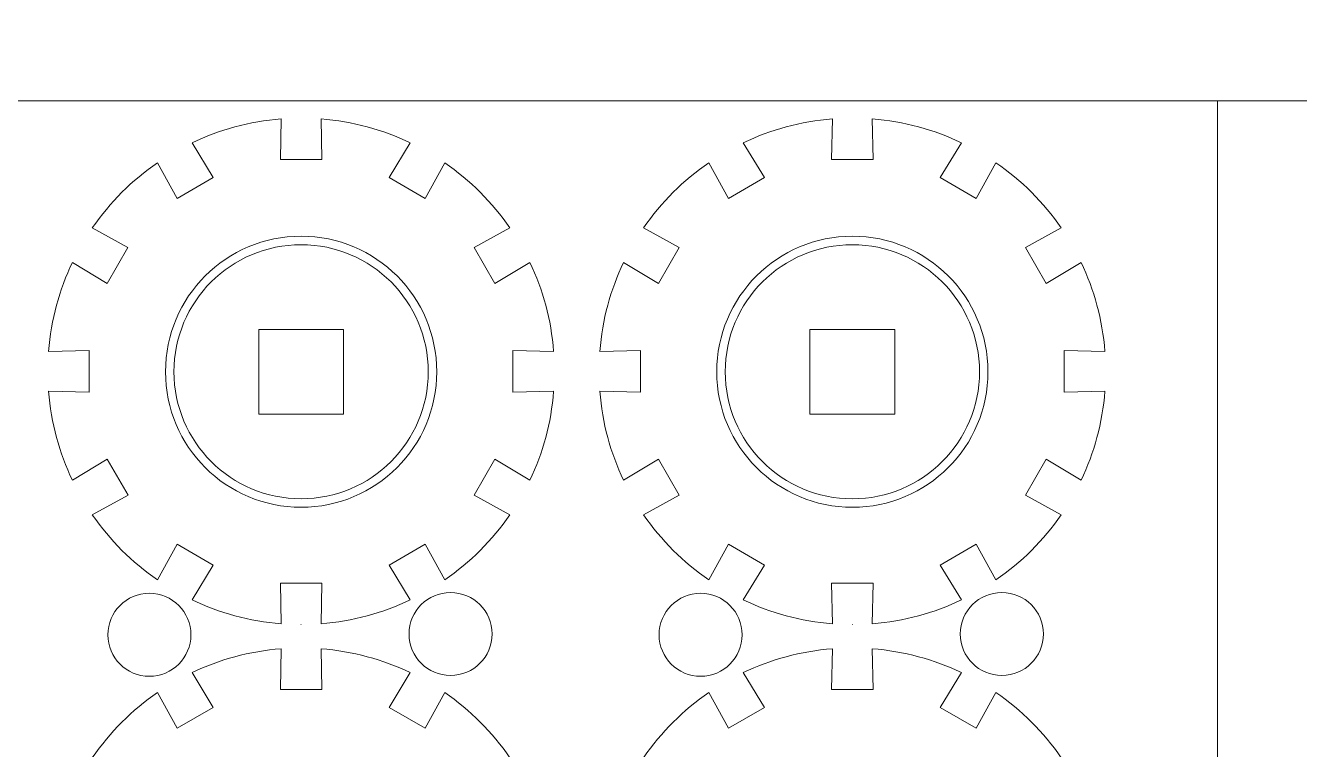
# Model space of a CAD drawing. Header units: centimetres. Extents: x -226 to -75, y 0 to 222.
# Drawn here: x -142.87 to -135.35, y 26.49 to 30.76 of the extents above; entities that cross this region are included whole.
import ezdxf

# ---------------------------------------------------------------- set-up
doc = ezdxf.new("R2010")
doc.units = ezdxf.units.CM
doc.header["$MEASUREMENT"] = 0
doc.layers.add('layer 1', color=7, linetype='Continuous')

msp = doc.modelspace()

# ---------------------------------------------------------------- linework, layer by layer
at = {"layer": 'layer 1', "color": 250, "lineweight": 20}
for points in [[(-175.83724, 30.31703), (-125.83724, 30.31703), (-125.83724, 60.31703), (-175.83724, 60.31703), (-175.83724, 30.31703)], [(-165.83724, 0.31703), (-135.83724, 0.31703), (-135.83724, 30.31703), (-165.83724, 30.31703), (-165.83724, 0.31703)], [(-135.83724, 0.31703), (-105.83724, 0.31703), (-105.83724, 30.31703), (-135.83724, 30.31703), (-135.83724, 0.31703)]]:
    msp.add_lwpolyline(points, close=True, dxfattribs=at)
at = {"layer": 'layer 1', "color": 1, "lineweight": 9}
for points, knots in [([(-141.97427, 27.69961), (-141.97427, 27.69961), (-141.76204, 27.57709), (-141.76204, 27.57709), (-141.76204, 27.57709), (-141.76204, 27.57709), (-141.88664, 27.37121), (-141.88664, 27.37121), (-141.88664, 27.37121), (-141.72525, 27.29417), (-141.5479, 27.24555), (-141.3609, 27.23098), (-141.3609, 27.23098), (-141.3609, 27.23098), (-141.36573, 27.47094), (-141.36573, 27.47094), (-141.36573, 27.47094), (-141.36573, 27.47094), (-141.12073, 27.47094), (-141.12073, 27.47094), (-141.12073, 27.47094), (-141.12073, 27.47094), (-141.12566, 27.23098), (-141.12566, 27.23098), (-141.12566, 27.23098), (-140.93869, 27.24555), (-140.76124, 27.29413), (-140.59988, 27.37118), (-140.59988, 27.37118), (-140.59988, 27.37118), (-140.72445, 27.57713), (-140.72445, 27.57713), (-140.72445, 27.57713), (-140.72445, 27.57713), (-140.51225, 27.69965), (-140.51225, 27.69965), (-140.51225, 27.69965), (-140.51225, 27.69965), (-140.3964, 27.48907), (-140.3964, 27.48907), (-140.3964, 27.48907), (-140.24587, 27.59279), (-140.11538, 27.72332), (-140.01166, 27.87381), (-140.01166, 27.87381), (-140.01166, 27.87381), (-140.22217, 27.98977), (-140.22217, 27.98977), (-140.22217, 27.98977), (-140.22217, 27.98977), (-140.09965, 28.20193), (-140.09965, 28.20193), (-140.09965, 28.20193), (-140.09965, 28.20193), (-139.89376, 28.0773), (-139.89376, 28.0773), (-139.89376, 28.0773), (-139.81668, 28.23866), (-139.76803, 28.4161), (-139.7535, 28.60308), (-139.7535, 28.60308), (-139.7535, 28.60308), (-139.99342, 28.59824), (-139.99342, 28.59824), (-139.99342, 28.59824), (-139.99342, 28.59824), (-139.99342, 28.84321), (-139.99342, 28.84321), (-139.99342, 28.84321), (-139.99342, 28.84321), (-139.7535, 28.83831), (-139.7535, 28.83831), (-139.7535, 28.83831), (-139.76803, 29.02532), (-139.81668, 29.20269), (-139.89369, 29.36409), (-139.89369, 29.36409), (-139.89369, 29.36409), (-140.09957, 29.23952), (-140.09957, 29.23952), (-140.09957, 29.23952), (-140.09957, 29.23952), (-140.22209, 29.45172), (-140.22209, 29.45172), (-140.22209, 29.45172), (-140.22209, 29.45172), (-140.01159, 29.56757), (-140.01159, 29.56757), (-140.01159, 29.56757), (-140.11531, 29.7181), (-140.24587, 29.84863), (-140.39633, 29.95231), (-140.39633, 29.95231), (-140.39633, 29.95231), (-140.51225, 29.74188), (-140.51225, 29.74188), (-140.51225, 29.74188), (-140.51225, 29.74188), (-140.72438, 29.86433), (-140.72438, 29.86433), (-140.72438, 29.86433), (-140.72438, 29.86433), (-140.59981, 30.07024), (-140.59981, 30.07024), (-140.59981, 30.07024), (-140.76117, 30.14733), (-140.93862, 30.19594), (-141.12559, 30.21051), (-141.12559, 30.21051), (-141.12559, 30.21051), (-141.1208, 29.97058), (-141.1208, 29.97058), (-141.1208, 29.97058), (-141.1208, 29.97058), (-141.36573, 29.97055), (-141.36573, 29.97055), (-141.36573, 29.97055), (-141.36573, 29.97055), (-141.36083, 30.21051), (-141.36083, 30.21051), (-141.36083, 30.21051), (-141.54783, 30.19594), (-141.72525, 30.14733), (-141.88664, 30.07024), (-141.88664, 30.07024), (-141.88664, 30.07024), (-141.76211, 29.8644), (-141.76211, 29.8644), (-141.76211, 29.8644), (-141.76211, 29.8644), (-141.97427, 29.74188), (-141.97427, 29.74188), (-141.97427, 29.74188), (-141.97427, 29.74188), (-142.09009, 29.95235), (-142.09009, 29.95235), (-142.09009, 29.95235), (-142.24065, 29.84866), (-142.37115, 29.71814), (-142.47483, 29.56757), (-142.47483, 29.56757), (-142.47483, 29.56757), (-142.26443, 29.45175), (-142.26443, 29.45175), (-142.26443, 29.45175), (-142.26443, 29.45175), (-142.38684, 29.23956), (-142.38684, 29.23956), (-142.38684, 29.23956), (-142.38684, 29.23956), (-142.59273, 29.36412), (-142.59273, 29.36412), (-142.59273, 29.36412), (-142.66984, 29.20273), (-142.71842, 29.02535), (-142.73303, 28.83834), (-142.73303, 28.83834), (-142.73303, 28.83834), (-142.49303, 28.84321), (-142.49303, 28.84321), (-142.49303, 28.84321), (-142.49303, 28.84321), (-142.49303, 28.59824), (-142.49303, 28.59824), (-142.49303, 28.59824), (-142.49303, 28.59824), (-142.73303, 28.60311), (-142.73303, 28.60311), (-142.73303, 28.60311), (-142.71842, 28.41617), (-142.66984, 28.23873), (-142.59273, 28.0774), (-142.59273, 28.0774), (-142.59273, 28.0774), (-142.38684, 28.2019), (-142.38684, 28.2019), (-142.38684, 28.2019), (-142.38684, 28.2019), (-142.26436, 27.98974), (-142.26436, 27.98974), (-142.26436, 27.98974), (-142.26436, 27.98974), (-142.47483, 27.87388), (-142.47483, 27.87388), (-142.47483, 27.87388), (-142.37115, 27.72339), (-142.24065, 27.59286), (-142.09009, 27.48915), (-142.09009, 27.48915), (-142.09009, 27.48915), (-141.97427, 27.69961), (-141.97427, 27.69961)], [0, 0, 0, 0, 0.0204082, 0.0204082, 0.0204082, 0.0204082, 0.0408163, 0.0408163, 0.0408163, 0.0408163, 0.0612245, 0.0612245, 0.0612245, 0.0612245, 0.0816327, 0.0816327, 0.0816327, 0.0816327, 0.1020408, 0.1020408, 0.1020408, 0.1020408, 0.122449, 0.122449, 0.122449, 0.122449, 0.1428571, 0.1428571, 0.1428571, 0.1428571, 0.1632653, 0.1632653, 0.1632653, 0.1632653, 0.1836735, 0.1836735, 0.1836735, 0.1836735, 0.2040816, 0.2040816, 0.2040816, 0.2040816, 0.2244898, 0.2244898, 0.2244898, 0.2244898, 0.244898, 0.244898, 0.244898, 0.244898, 0.2653061, 0.2653061, 0.2653061, 0.2653061, 0.2857143, 0.2857143, 0.2857143, 0.2857143, 0.3061224, 0.3061224, 0.3061224, 0.3061224, 0.3265306, 0.3265306, 0.3265306, 0.3265306, 0.3469388, 0.3469388, 0.3469388, 0.3469388, 0.3673469, 0.3673469, 0.3673469, 0.3673469, 0.3877551, 0.3877551, 0.3877551, 0.3877551, 0.4081633, 0.4081633, 0.4081633, 0.4081633, 0.4285714, 0.4285714, 0.4285714, 0.4285714, 0.4489796, 0.4489796, 0.4489796, 0.4489796, 0.4693878, 0.4693878, 0.4693878, 0.4693878, 0.4897959, 0.4897959, 0.4897959, 0.4897959, 0.5102041, 0.5102041, 0.5102041, 0.5102041, 0.5306122, 0.5306122, 0.5306122, 0.5306122, 0.5510204, 0.5510204, 0.5510204, 0.5510204, 0.5714286, 0.5714286, 0.5714286, 0.5714286, 0.5918367, 0.5918367, 0.5918367, 0.5918367, 0.6122449, 0.6122449, 0.6122449, 0.6122449, 0.6326531, 0.6326531, 0.6326531, 0.6326531, 0.6530612, 0.6530612, 0.6530612, 0.6530612, 0.6734694, 0.6734694, 0.6734694, 0.6734694, 0.6938776, 0.6938776, 0.6938776, 0.6938776, 0.7142857, 0.7142857, 0.7142857, 0.7142857, 0.7346939, 0.7346939, 0.7346939, 0.7346939, 0.755102, 0.755102, 0.755102, 0.755102, 0.7755102, 0.7755102, 0.7755102, 0.7755102, 0.7959184, 0.7959184, 0.7959184, 0.7959184, 0.8163265, 0.8163265, 0.8163265, 0.8163265, 0.8367347, 0.8367347, 0.8367347, 0.8367347, 0.8571429, 0.8571429, 0.8571429, 0.8571429, 0.877551, 0.877551, 0.877551, 0.877551, 0.8979592, 0.8979592, 0.8979592, 0.8979592, 0.9183673, 0.9183673, 0.9183673, 0.9183673, 0.9387755, 0.9387755, 0.9387755, 0.9387755, 0.9591837, 0.9591837, 0.9591837, 0.9591837, 1, 1, 1, 1]), ([(-138.72245, 27.69961), (-138.72245, 27.69961), (-138.51029, 27.57709), (-138.51029, 27.57709), (-138.51029, 27.57709), (-138.51029, 27.57709), (-138.63489, 27.37121), (-138.63489, 27.37121), (-138.63489, 27.37121), (-138.47349, 27.29417), (-138.29608, 27.24555), (-138.10907, 27.23098), (-138.10907, 27.23098), (-138.10907, 27.23098), (-138.11398, 27.47094), (-138.11398, 27.47094), (-138.11398, 27.47094), (-138.11398, 27.47094), (-137.86897, 27.47094), (-137.86897, 27.47094), (-137.86897, 27.47094), (-137.86897, 27.47094), (-137.87391, 27.23098), (-137.87391, 27.23098), (-137.87391, 27.23098), (-137.6869, 27.24552), (-137.50949, 27.29413), (-137.34813, 27.37118), (-137.34813, 27.37118), (-137.34813, 27.37118), (-137.47263, 27.57713), (-137.47263, 27.57713), (-137.47263, 27.57713), (-137.47263, 27.57713), (-137.2605, 27.69965), (-137.2605, 27.69965), (-137.2605, 27.69965), (-137.2605, 27.69965), (-137.14465, 27.48907), (-137.14465, 27.48907), (-137.14465, 27.48907), (-136.99412, 27.59279), (-136.86363, 27.72328), (-136.75984, 27.87381), (-136.75984, 27.87381), (-136.75984, 27.87381), (-136.97041, 27.98977), (-136.97041, 27.98977), (-136.97041, 27.98977), (-136.97041, 27.98977), (-136.84789, 28.20193), (-136.84789, 28.20193), (-136.84789, 28.20193), (-136.84789, 28.20193), (-136.64194, 28.0773), (-136.64194, 28.0773), (-136.64194, 28.0773), (-136.56493, 28.23866), (-136.51628, 28.4161), (-136.50168, 28.60308), (-136.50168, 28.60308), (-136.50168, 28.60308), (-136.74167, 28.59821), (-136.74167, 28.59821), (-136.74167, 28.59821), (-136.74167, 28.59821), (-136.74167, 28.84321), (-136.74167, 28.84321), (-136.74167, 28.84321), (-136.74167, 28.84321), (-136.50168, 28.83831), (-136.50168, 28.83831), (-136.50168, 28.83831), (-136.51628, 29.02532), (-136.56486, 29.20269), (-136.64194, 29.36405), (-136.64194, 29.36405), (-136.64194, 29.36405), (-136.84782, 29.23952), (-136.84782, 29.23952), (-136.84782, 29.23952), (-136.84782, 29.23952), (-136.97034, 29.45172), (-136.97034, 29.45172), (-136.97034, 29.45172), (-136.97034, 29.45172), (-136.75984, 29.56757), (-136.75984, 29.56757), (-136.75984, 29.56757), (-136.86355, 29.7181), (-136.99405, 29.84863), (-137.14458, 29.95231), (-137.14458, 29.95231), (-137.14458, 29.95231), (-137.2605, 29.74188), (-137.2605, 29.74188), (-137.2605, 29.74188), (-137.2605, 29.74188), (-137.47263, 29.86433), (-137.47263, 29.86433), (-137.47263, 29.86433), (-137.47263, 29.86433), (-137.34806, 30.07021), (-137.34806, 30.07021), (-137.34806, 30.07021), (-137.50942, 30.14733), (-137.68687, 30.19594), (-137.87384, 30.21051), (-137.87384, 30.21051), (-137.87384, 30.21051), (-137.86897, 29.97058), (-137.86897, 29.97058), (-137.86897, 29.97058), (-137.86897, 29.97058), (-138.11398, 29.97055), (-138.11398, 29.97055), (-138.11398, 29.97055), (-138.11398, 29.97055), (-138.109, 30.21051), (-138.109, 30.21051), (-138.109, 30.21051), (-138.29601, 30.19594), (-138.47342, 30.14733), (-138.63482, 30.07024), (-138.63482, 30.07024), (-138.63482, 30.07024), (-138.51029, 29.8644), (-138.51029, 29.8644), (-138.51029, 29.8644), (-138.51029, 29.8644), (-138.72245, 29.74188), (-138.72245, 29.74188), (-138.72245, 29.74188), (-138.72245, 29.74188), (-138.83826, 29.95235), (-138.83826, 29.95235), (-138.83826, 29.95235), (-138.98883, 29.84863), (-139.11939, 29.71814), (-139.22307, 29.56757), (-139.22307, 29.56757), (-139.22307, 29.56757), (-139.01268, 29.45175), (-139.01268, 29.45175), (-139.01268, 29.45175), (-139.01268, 29.45175), (-139.13509, 29.23956), (-139.13509, 29.23956), (-139.13509, 29.23956), (-139.13509, 29.23956), (-139.34097, 29.36412), (-139.34097, 29.36412), (-139.34097, 29.36412), (-139.41802, 29.20273), (-139.46667, 29.02532), (-139.4812, 28.83831), (-139.4812, 28.83831), (-139.4812, 28.83831), (-139.24128, 28.84321), (-139.24128, 28.84321), (-139.24128, 28.84321), (-139.24128, 28.84321), (-139.24128, 28.59821), (-139.24128, 28.59821), (-139.24128, 28.59821), (-139.24128, 28.59821), (-139.4812, 28.60311), (-139.4812, 28.60311), (-139.4812, 28.60311), (-139.46667, 28.41617), (-139.41802, 28.23873), (-139.34097, 28.07737), (-139.34097, 28.07737), (-139.34097, 28.07737), (-139.13509, 28.2019), (-139.13509, 28.2019), (-139.13509, 28.2019), (-139.13509, 28.2019), (-139.01261, 27.98974), (-139.01261, 27.98974), (-139.01261, 27.98974), (-139.01261, 27.98974), (-139.22307, 27.87388), (-139.22307, 27.87388), (-139.22307, 27.87388), (-139.11939, 27.72335), (-138.98883, 27.59286), (-138.83833, 27.48915), (-138.83833, 27.48915), (-138.83833, 27.48915), (-138.72245, 27.69961), (-138.72245, 27.69961)], [0, 0, 0, 0, 0.0204082, 0.0204082, 0.0204082, 0.0204082, 0.0408163, 0.0408163, 0.0408163, 0.0408163, 0.0612245, 0.0612245, 0.0612245, 0.0612245, 0.0816327, 0.0816327, 0.0816327, 0.0816327, 0.1020408, 0.1020408, 0.1020408, 0.1020408, 0.122449, 0.122449, 0.122449, 0.122449, 0.1428571, 0.1428571, 0.1428571, 0.1428571, 0.1632653, 0.1632653, 0.1632653, 0.1632653, 0.1836735, 0.1836735, 0.1836735, 0.1836735, 0.2040816, 0.2040816, 0.2040816, 0.2040816, 0.2244898, 0.2244898, 0.2244898, 0.2244898, 0.244898, 0.244898, 0.244898, 0.244898, 0.2653061, 0.2653061, 0.2653061, 0.2653061, 0.2857143, 0.2857143, 0.2857143, 0.2857143, 0.3061224, 0.3061224, 0.3061224, 0.3061224, 0.3265306, 0.3265306, 0.3265306, 0.3265306, 0.3469388, 0.3469388, 0.3469388, 0.3469388, 0.3673469, 0.3673469, 0.3673469, 0.3673469, 0.3877551, 0.3877551, 0.3877551, 0.3877551, 0.4081633, 0.4081633, 0.4081633, 0.4081633, 0.4285714, 0.4285714, 0.4285714, 0.4285714, 0.4489796, 0.4489796, 0.4489796, 0.4489796, 0.4693878, 0.4693878, 0.4693878, 0.4693878, 0.4897959, 0.4897959, 0.4897959, 0.4897959, 0.5102041, 0.5102041, 0.5102041, 0.5102041, 0.5306122, 0.5306122, 0.5306122, 0.5306122, 0.5510204, 0.5510204, 0.5510204, 0.5510204, 0.5714286, 0.5714286, 0.5714286, 0.5714286, 0.5918367, 0.5918367, 0.5918367, 0.5918367, 0.6122449, 0.6122449, 0.6122449, 0.6122449, 0.6326531, 0.6326531, 0.6326531, 0.6326531, 0.6530612, 0.6530612, 0.6530612, 0.6530612, 0.6734694, 0.6734694, 0.6734694, 0.6734694, 0.6938776, 0.6938776, 0.6938776, 0.6938776, 0.7142857, 0.7142857, 0.7142857, 0.7142857, 0.7346939, 0.7346939, 0.7346939, 0.7346939, 0.755102, 0.755102, 0.755102, 0.755102, 0.7755102, 0.7755102, 0.7755102, 0.7755102, 0.7959184, 0.7959184, 0.7959184, 0.7959184, 0.8163265, 0.8163265, 0.8163265, 0.8163265, 0.8367347, 0.8367347, 0.8367347, 0.8367347, 0.8571429, 0.8571429, 0.8571429, 0.8571429, 0.877551, 0.877551, 0.877551, 0.877551, 0.8979592, 0.8979592, 0.8979592, 0.8979592, 0.9183673, 0.9183673, 0.9183673, 0.9183673, 0.9387755, 0.9387755, 0.9387755, 0.9387755, 0.9591837, 0.9591837, 0.9591837, 0.9591837, 1, 1, 1, 1]), ([(-140.4432, 28.71823), (-140.4432, 28.27641), (-140.80141, 27.91823), (-141.24323, 27.91823), (-141.24323, 27.91823), (-141.68509, 27.91823), (-142.04323, 28.27641), (-142.04323, 28.71823), (-142.04323, 28.71823), (-142.04323, 29.16005), (-141.68509, 29.51826), (-141.24323, 29.51826), (-141.24323, 29.51826), (-140.80141, 29.51826), (-140.4432, 29.16005), (-140.4432, 28.71823)], [0, 0, 0, 0, 0.2, 0.2, 0.2, 0.2, 0.4, 0.4, 0.4, 0.4, 0.6, 0.6, 0.6, 0.6, 1, 1, 1, 1]), ([(-140.49323, 28.71823), (-140.49323, 29.13242), (-140.829, 29.46823), (-141.24323, 29.46823), (-141.24323, 29.46823), (-141.65746, 29.46823), (-141.99324, 29.13242), (-141.99324, 28.71823), (-141.99324, 28.71823), (-141.99324, 28.30403), (-141.65746, 27.96822), (-141.24323, 27.96822), (-141.24323, 27.96822), (-140.829, 27.96822), (-140.49323, 28.30403), (-140.49323, 28.71823)], [0, 0, 0, 0, 0.2, 0.2, 0.2, 0.2, 0.4, 0.4, 0.4, 0.4, 0.6, 0.6, 0.6, 0.6, 1, 1, 1, 1]), ([(-137.19144, 28.71823), (-137.19144, 28.27641), (-137.54958, 27.9182), (-137.9914, 27.9182), (-137.9914, 27.9182), (-138.43326, 27.9182), (-138.79143, 28.27641), (-138.79143, 28.71823), (-138.79143, 28.71823), (-138.79143, 29.16005), (-138.43326, 29.51826), (-137.9914, 29.51826), (-137.9914, 29.51826), (-137.54958, 29.51826), (-137.19144, 29.16005), (-137.19144, 28.71823)], [0, 0, 0, 0, 0.2, 0.2, 0.2, 0.2, 0.4, 0.4, 0.4, 0.4, 0.6, 0.6, 0.6, 0.6, 1, 1, 1, 1]), ([(-137.24147, 28.71823), (-137.24147, 29.13242), (-137.57724, 29.46823), (-137.9914, 29.46823), (-137.9914, 29.46823), (-138.40563, 29.46823), (-138.74141, 29.13242), (-138.74141, 28.71823), (-138.74141, 28.71823), (-138.74141, 28.30399), (-138.40563, 27.96822), (-137.9914, 27.96822), (-137.9914, 27.96822), (-137.57724, 27.96822), (-137.24147, 28.30399), (-137.24147, 28.71823)], [0, 0, 0, 0, 0.2, 0.2, 0.2, 0.2, 0.4, 0.4, 0.4, 0.4, 0.6, 0.6, 0.6, 0.6, 1, 1, 1, 1]), ([(-142.38341, 27.16538), (-142.38341, 27.30046), (-142.27352, 27.41039), (-142.1384, 27.41039), (-142.1384, 27.41039), (-142.00329, 27.41039), (-141.89337, 27.30046), (-141.89337, 27.16538), (-141.89337, 27.16538), (-141.89337, 27.0303), (-142.00329, 26.92038), (-142.1384, 26.92038), (-142.1384, 26.92038), (-142.27352, 26.92038), (-142.38341, 27.0303), (-142.38341, 27.16538)], [0, 0, 0, 0, 0.2, 0.2, 0.2, 0.2, 0.4, 0.4, 0.4, 0.4, 0.6, 0.6, 0.6, 0.6, 1, 1, 1, 1]), ([(-140.60657, 27.1701), (-140.60657, 27.30518), (-140.49668, 27.41511), (-140.36157, 27.41511), (-140.36157, 27.41511), (-140.22652, 27.41511), (-140.11653, 27.30518), (-140.11653, 27.1701), (-140.11653, 27.1701), (-140.11653, 27.03503), (-140.22652, 26.9251), (-140.36157, 26.9251), (-140.36157, 26.9251), (-140.49668, 26.9251), (-140.60657, 27.03503), (-140.60657, 27.1701)], [0, 0, 0, 0, 0.2, 0.2, 0.2, 0.2, 0.4, 0.4, 0.4, 0.4, 0.6, 0.6, 0.6, 0.6, 1, 1, 1, 1]), ([(-139.13165, 27.16538), (-139.13165, 27.30046), (-139.02169, 27.41039), (-138.88658, 27.41039), (-138.88658, 27.41039), (-138.75154, 27.41039), (-138.64161, 27.30046), (-138.64161, 27.16538), (-138.64161, 27.16538), (-138.64161, 27.03027), (-138.75154, 26.92038), (-138.88658, 26.92038), (-138.88658, 26.92038), (-139.02169, 26.92038), (-139.13165, 27.03027), (-139.13165, 27.16538)], [0, 0, 0, 0, 0.2, 0.2, 0.2, 0.2, 0.4, 0.4, 0.4, 0.4, 0.6, 0.6, 0.6, 0.6, 1, 1, 1, 1]), ([(-137.35481, 27.17007), (-137.35481, 27.30518), (-137.24485, 27.41507), (-137.10981, 27.41507), (-137.10981, 27.41507), (-136.97469, 27.41507), (-136.86477, 27.30518), (-136.86477, 27.17007), (-136.86477, 27.17007), (-136.86477, 27.03503), (-136.97469, 26.9251), (-137.10981, 26.9251), (-137.10981, 26.9251), (-137.24485, 26.9251), (-137.35481, 27.03503), (-137.35481, 27.17007)], [0, 0, 0, 0, 0.2, 0.2, 0.2, 0.2, 0.4, 0.4, 0.4, 0.4, 0.6, 0.6, 0.6, 0.6, 1, 1, 1, 1]), ([(-141.24391, 27.22595), (-141.24391, 27.22595), (-141.24321, 27.22595), (-141.24321, 27.22595), (-141.24321, 27.22595), (-141.24321, 27.22595), (-141.24254, 27.22595), (-141.24254, 27.22595), (-141.24254, 27.22595), (-141.24254, 27.22595), (-141.24391, 27.22595), (-141.24391, 27.22595)], [0, 0, 0, 0, 0.25, 0.25, 0.25, 0.25, 0.5, 0.5, 0.5, 0.5, 1, 1, 1, 1]), ([(-137.99215, 27.22595), (-137.99215, 27.22595), (-137.99145, 27.22595), (-137.99145, 27.22595), (-137.99145, 27.22595), (-137.99145, 27.22595), (-137.99078, 27.22595), (-137.99078, 27.22595), (-137.99078, 27.22595), (-137.99078, 27.22595), (-137.99215, 27.22595), (-137.99215, 27.22595)], [0, 0, 0, 0, 0.25, 0.25, 0.25, 0.25, 0.5, 0.5, 0.5, 0.5, 1, 1, 1, 1]), ([(-141.97427, 24.57186), (-141.97427, 24.57186), (-141.76204, 24.44934), (-141.76204, 24.44934), (-141.76204, 24.44934), (-141.76204, 24.44934), (-141.88664, 24.24346), (-141.88664, 24.24346), (-141.88664, 24.24346), (-141.72525, 24.16642), (-141.5479, 24.1178), (-141.3609, 24.10323), (-141.3609, 24.10323), (-141.3609, 24.10323), (-141.36573, 24.34319), (-141.36573, 24.34319), (-141.36573, 24.34319), (-141.36573, 24.34319), (-141.12073, 24.34319), (-141.12073, 24.34319), (-141.12073, 24.34319), (-141.12073, 24.34319), (-141.12566, 24.10323), (-141.12566, 24.10323), (-141.12566, 24.10323), (-140.93869, 24.1178), (-140.76124, 24.16638), (-140.59988, 24.24343), (-140.59988, 24.24343), (-140.59988, 24.24343), (-140.72445, 24.44938), (-140.72445, 24.44938), (-140.72445, 24.44938), (-140.72445, 24.44938), (-140.51225, 24.5719), (-140.51225, 24.5719), (-140.51225, 24.5719), (-140.51225, 24.5719), (-140.3964, 24.36132), (-140.3964, 24.36132), (-140.3964, 24.36132), (-140.24587, 24.46504), (-140.11538, 24.59557), (-140.01166, 24.74606), (-140.01166, 24.74606), (-140.01166, 24.74606), (-140.22217, 24.86202), (-140.22217, 24.86202), (-140.22217, 24.86202), (-140.22217, 24.86202), (-140.09965, 25.07418), (-140.09965, 25.07418), (-140.09965, 25.07418), (-140.09965, 25.07418), (-139.89376, 24.94955), (-139.89376, 24.94955), (-139.89376, 24.94955), (-139.81668, 25.11091), (-139.76803, 25.28835), (-139.7535, 25.47533), (-139.7535, 25.47533), (-139.7535, 25.47533), (-139.99342, 25.47049), (-139.99342, 25.47049), (-139.99342, 25.47049), (-139.99342, 25.47049), (-139.99342, 25.71546), (-139.99342, 25.71546), (-139.99342, 25.71546), (-139.99342, 25.71546), (-139.7535, 25.71056), (-139.7535, 25.71056), (-139.7535, 25.71056), (-139.76803, 25.89757), (-139.81668, 26.07494), (-139.89369, 26.23634), (-139.89369, 26.23634), (-139.89369, 26.23634), (-140.09957, 26.11177), (-140.09957, 26.11177), (-140.09957, 26.11177), (-140.09957, 26.11177), (-140.22209, 26.32397), (-140.22209, 26.32397), (-140.22209, 26.32397), (-140.22209, 26.32397), (-140.01159, 26.43982), (-140.01159, 26.43982), (-140.01159, 26.43982), (-140.11531, 26.59035), (-140.24587, 26.72088), (-140.39633, 26.82456), (-140.39633, 26.82456), (-140.39633, 26.82456), (-140.51225, 26.61413), (-140.51225, 26.61413), (-140.51225, 26.61413), (-140.51225, 26.61413), (-140.72438, 26.73658), (-140.72438, 26.73658), (-140.72438, 26.73658), (-140.72438, 26.73658), (-140.59981, 26.94249), (-140.59981, 26.94249), (-140.59981, 26.94249), (-140.76117, 27.01958), (-140.93862, 27.06819), (-141.12559, 27.08276), (-141.12559, 27.08276), (-141.12559, 27.08276), (-141.1208, 26.84283), (-141.1208, 26.84283), (-141.1208, 26.84283), (-141.1208, 26.84283), (-141.36573, 26.8428), (-141.36573, 26.8428), (-141.36573, 26.8428), (-141.36573, 26.8428), (-141.36083, 27.08276), (-141.36083, 27.08276), (-141.36083, 27.08276), (-141.54783, 27.06819), (-141.72525, 27.01958), (-141.88664, 26.94249), (-141.88664, 26.94249), (-141.88664, 26.94249), (-141.76211, 26.73665), (-141.76211, 26.73665), (-141.76211, 26.73665), (-141.76211, 26.73665), (-141.97427, 26.61413), (-141.97427, 26.61413), (-141.97427, 26.61413), (-141.97427, 26.61413), (-142.09009, 26.8246), (-142.09009, 26.8246), (-142.09009, 26.8246), (-142.24065, 26.72091), (-142.37115, 26.59039), (-142.47483, 26.43982), (-142.47483, 26.43982), (-142.47483, 26.43982), (-142.26443, 26.324), (-142.26443, 26.324), (-142.26443, 26.324), (-142.26443, 26.324), (-142.38684, 26.11181), (-142.38684, 26.11181), (-142.38684, 26.11181), (-142.38684, 26.11181), (-142.59273, 26.23637), (-142.59273, 26.23637), (-142.59273, 26.23637), (-142.66984, 26.07498), (-142.71842, 25.8976), (-142.73303, 25.71059), (-142.73303, 25.71059), (-142.73303, 25.71059), (-142.49303, 25.71546), (-142.49303, 25.71546), (-142.49303, 25.71546), (-142.49303, 25.71546), (-142.49303, 25.47049), (-142.49303, 25.47049), (-142.49303, 25.47049), (-142.49303, 25.47049), (-142.73303, 25.47536), (-142.73303, 25.47536), (-142.73303, 25.47536), (-142.71842, 25.28842), (-142.66984, 25.11098), (-142.59273, 24.94965), (-142.59273, 24.94965), (-142.59273, 24.94965), (-142.38684, 25.07415), (-142.38684, 25.07415), (-142.38684, 25.07415), (-142.38684, 25.07415), (-142.26436, 24.86199), (-142.26436, 24.86199), (-142.26436, 24.86199), (-142.26436, 24.86199), (-142.47483, 24.74613), (-142.47483, 24.74613), (-142.47483, 24.74613), (-142.37115, 24.59564), (-142.24065, 24.46511), (-142.09009, 24.3614), (-142.09009, 24.3614), (-142.09009, 24.3614), (-141.97427, 24.57186), (-141.97427, 24.57186)], [0, 0, 0, 0, 0.0204082, 0.0204082, 0.0204082, 0.0204082, 0.0408163, 0.0408163, 0.0408163, 0.0408163, 0.0612245, 0.0612245, 0.0612245, 0.0612245, 0.0816327, 0.0816327, 0.0816327, 0.0816327, 0.1020408, 0.1020408, 0.1020408, 0.1020408, 0.122449, 0.122449, 0.122449, 0.122449, 0.1428571, 0.1428571, 0.1428571, 0.1428571, 0.1632653, 0.1632653, 0.1632653, 0.1632653, 0.1836735, 0.1836735, 0.1836735, 0.1836735, 0.2040816, 0.2040816, 0.2040816, 0.2040816, 0.2244898, 0.2244898, 0.2244898, 0.2244898, 0.244898, 0.244898, 0.244898, 0.244898, 0.2653061, 0.2653061, 0.2653061, 0.2653061, 0.2857143, 0.2857143, 0.2857143, 0.2857143, 0.3061224, 0.3061224, 0.3061224, 0.3061224, 0.3265306, 0.3265306, 0.3265306, 0.3265306, 0.3469388, 0.3469388, 0.3469388, 0.3469388, 0.3673469, 0.3673469, 0.3673469, 0.3673469, 0.3877551, 0.3877551, 0.3877551, 0.3877551, 0.4081633, 0.4081633, 0.4081633, 0.4081633, 0.4285714, 0.4285714, 0.4285714, 0.4285714, 0.4489796, 0.4489796, 0.4489796, 0.4489796, 0.4693878, 0.4693878, 0.4693878, 0.4693878, 0.4897959, 0.4897959, 0.4897959, 0.4897959, 0.5102041, 0.5102041, 0.5102041, 0.5102041, 0.5306122, 0.5306122, 0.5306122, 0.5306122, 0.5510204, 0.5510204, 0.5510204, 0.5510204, 0.5714286, 0.5714286, 0.5714286, 0.5714286, 0.5918367, 0.5918367, 0.5918367, 0.5918367, 0.6122449, 0.6122449, 0.6122449, 0.6122449, 0.6326531, 0.6326531, 0.6326531, 0.6326531, 0.6530612, 0.6530612, 0.6530612, 0.6530612, 0.6734694, 0.6734694, 0.6734694, 0.6734694, 0.6938776, 0.6938776, 0.6938776, 0.6938776, 0.7142857, 0.7142857, 0.7142857, 0.7142857, 0.7346939, 0.7346939, 0.7346939, 0.7346939, 0.755102, 0.755102, 0.755102, 0.755102, 0.7755102, 0.7755102, 0.7755102, 0.7755102, 0.7959184, 0.7959184, 0.7959184, 0.7959184, 0.8163265, 0.8163265, 0.8163265, 0.8163265, 0.8367347, 0.8367347, 0.8367347, 0.8367347, 0.8571429, 0.8571429, 0.8571429, 0.8571429, 0.877551, 0.877551, 0.877551, 0.877551, 0.8979592, 0.8979592, 0.8979592, 0.8979592, 0.9183673, 0.9183673, 0.9183673, 0.9183673, 0.9387755, 0.9387755, 0.9387755, 0.9387755, 0.9591837, 0.9591837, 0.9591837, 0.9591837, 1, 1, 1, 1]), ([(-138.72245, 24.57186), (-138.72245, 24.57186), (-138.51029, 24.44934), (-138.51029, 24.44934), (-138.51029, 24.44934), (-138.51029, 24.44934), (-138.63489, 24.24346), (-138.63489, 24.24346), (-138.63489, 24.24346), (-138.47349, 24.16642), (-138.29608, 24.1178), (-138.10907, 24.10323), (-138.10907, 24.10323), (-138.10907, 24.10323), (-138.11398, 24.34319), (-138.11398, 24.34319), (-138.11398, 24.34319), (-138.11398, 24.34319), (-137.86897, 24.34319), (-137.86897, 24.34319), (-137.86897, 24.34319), (-137.86897, 24.34319), (-137.87391, 24.10323), (-137.87391, 24.10323), (-137.87391, 24.10323), (-137.6869, 24.11777), (-137.50949, 24.16638), (-137.34813, 24.24343), (-137.34813, 24.24343), (-137.34813, 24.24343), (-137.47263, 24.44938), (-137.47263, 24.44938), (-137.47263, 24.44938), (-137.47263, 24.44938), (-137.2605, 24.5719), (-137.2605, 24.5719), (-137.2605, 24.5719), (-137.2605, 24.5719), (-137.14465, 24.36132), (-137.14465, 24.36132), (-137.14465, 24.36132), (-136.99412, 24.46504), (-136.86363, 24.59553), (-136.75984, 24.74606), (-136.75984, 24.74606), (-136.75984, 24.74606), (-136.97041, 24.86202), (-136.97041, 24.86202), (-136.97041, 24.86202), (-136.97041, 24.86202), (-136.84789, 25.07418), (-136.84789, 25.07418), (-136.84789, 25.07418), (-136.84789, 25.07418), (-136.64194, 24.94955), (-136.64194, 24.94955), (-136.64194, 24.94955), (-136.56493, 25.11091), (-136.51628, 25.28835), (-136.50168, 25.47533), (-136.50168, 25.47533), (-136.50168, 25.47533), (-136.74167, 25.47046), (-136.74167, 25.47046), (-136.74167, 25.47046), (-136.74167, 25.47046), (-136.74167, 25.71546), (-136.74167, 25.71546), (-136.74167, 25.71546), (-136.74167, 25.71546), (-136.50168, 25.71056), (-136.50168, 25.71056), (-136.50168, 25.71056), (-136.51628, 25.89757), (-136.56486, 26.07494), (-136.64194, 26.2363), (-136.64194, 26.2363), (-136.64194, 26.2363), (-136.84782, 26.11177), (-136.84782, 26.11177), (-136.84782, 26.11177), (-136.84782, 26.11177), (-136.97034, 26.32397), (-136.97034, 26.32397), (-136.97034, 26.32397), (-136.97034, 26.32397), (-136.75984, 26.43982), (-136.75984, 26.43982), (-136.75984, 26.43982), (-136.86355, 26.59035), (-136.99405, 26.72088), (-137.14458, 26.82456), (-137.14458, 26.82456), (-137.14458, 26.82456), (-137.2605, 26.61413), (-137.2605, 26.61413), (-137.2605, 26.61413), (-137.2605, 26.61413), (-137.47263, 26.73658), (-137.47263, 26.73658), (-137.47263, 26.73658), (-137.47263, 26.73658), (-137.34806, 26.94246), (-137.34806, 26.94246), (-137.34806, 26.94246), (-137.50942, 27.01958), (-137.68687, 27.06819), (-137.87384, 27.08276), (-137.87384, 27.08276), (-137.87384, 27.08276), (-137.86897, 26.84283), (-137.86897, 26.84283), (-137.86897, 26.84283), (-137.86897, 26.84283), (-138.11398, 26.8428), (-138.11398, 26.8428), (-138.11398, 26.8428), (-138.11398, 26.8428), (-138.109, 27.08276), (-138.109, 27.08276), (-138.109, 27.08276), (-138.29601, 27.06819), (-138.47342, 27.01958), (-138.63482, 26.94249), (-138.63482, 26.94249), (-138.63482, 26.94249), (-138.51029, 26.73665), (-138.51029, 26.73665), (-138.51029, 26.73665), (-138.51029, 26.73665), (-138.72245, 26.61413), (-138.72245, 26.61413), (-138.72245, 26.61413), (-138.72245, 26.61413), (-138.83826, 26.8246), (-138.83826, 26.8246), (-138.83826, 26.8246), (-138.98883, 26.72088), (-139.11939, 26.59039), (-139.22307, 26.43982), (-139.22307, 26.43982), (-139.22307, 26.43982), (-139.01268, 26.324), (-139.01268, 26.324), (-139.01268, 26.324), (-139.01268, 26.324), (-139.13509, 26.11181), (-139.13509, 26.11181), (-139.13509, 26.11181), (-139.13509, 26.11181), (-139.34097, 26.23637), (-139.34097, 26.23637), (-139.34097, 26.23637), (-139.41802, 26.07498), (-139.46667, 25.89757), (-139.4812, 25.71056), (-139.4812, 25.71056), (-139.4812, 25.71056), (-139.24128, 25.71546), (-139.24128, 25.71546), (-139.24128, 25.71546), (-139.24128, 25.71546), (-139.24128, 25.47046), (-139.24128, 25.47046), (-139.24128, 25.47046), (-139.24128, 25.47046), (-139.4812, 25.47536), (-139.4812, 25.47536), (-139.4812, 25.47536), (-139.46667, 25.28842), (-139.41802, 25.11098), (-139.34097, 24.94962), (-139.34097, 24.94962), (-139.34097, 24.94962), (-139.13509, 25.07415), (-139.13509, 25.07415), (-139.13509, 25.07415), (-139.13509, 25.07415), (-139.01261, 24.86199), (-139.01261, 24.86199), (-139.01261, 24.86199), (-139.01261, 24.86199), (-139.22307, 24.74613), (-139.22307, 24.74613), (-139.22307, 24.74613), (-139.11939, 24.5956), (-138.98883, 24.46511), (-138.83833, 24.3614), (-138.83833, 24.3614), (-138.83833, 24.3614), (-138.72245, 24.57186), (-138.72245, 24.57186)], [0, 0, 0, 0, 0.0204082, 0.0204082, 0.0204082, 0.0204082, 0.0408163, 0.0408163, 0.0408163, 0.0408163, 0.0612245, 0.0612245, 0.0612245, 0.0612245, 0.0816327, 0.0816327, 0.0816327, 0.0816327, 0.1020408, 0.1020408, 0.1020408, 0.1020408, 0.122449, 0.122449, 0.122449, 0.122449, 0.1428571, 0.1428571, 0.1428571, 0.1428571, 0.1632653, 0.1632653, 0.1632653, 0.1632653, 0.1836735, 0.1836735, 0.1836735, 0.1836735, 0.2040816, 0.2040816, 0.2040816, 0.2040816, 0.2244898, 0.2244898, 0.2244898, 0.2244898, 0.244898, 0.244898, 0.244898, 0.244898, 0.2653061, 0.2653061, 0.2653061, 0.2653061, 0.2857143, 0.2857143, 0.2857143, 0.2857143, 0.3061224, 0.3061224, 0.3061224, 0.3061224, 0.3265306, 0.3265306, 0.3265306, 0.3265306, 0.3469388, 0.3469388, 0.3469388, 0.3469388, 0.3673469, 0.3673469, 0.3673469, 0.3673469, 0.3877551, 0.3877551, 0.3877551, 0.3877551, 0.4081633, 0.4081633, 0.4081633, 0.4081633, 0.4285714, 0.4285714, 0.4285714, 0.4285714, 0.4489796, 0.4489796, 0.4489796, 0.4489796, 0.4693878, 0.4693878, 0.4693878, 0.4693878, 0.4897959, 0.4897959, 0.4897959, 0.4897959, 0.5102041, 0.5102041, 0.5102041, 0.5102041, 0.5306122, 0.5306122, 0.5306122, 0.5306122, 0.5510204, 0.5510204, 0.5510204, 0.5510204, 0.5714286, 0.5714286, 0.5714286, 0.5714286, 0.5918367, 0.5918367, 0.5918367, 0.5918367, 0.6122449, 0.6122449, 0.6122449, 0.6122449, 0.6326531, 0.6326531, 0.6326531, 0.6326531, 0.6530612, 0.6530612, 0.6530612, 0.6530612, 0.6734694, 0.6734694, 0.6734694, 0.6734694, 0.6938776, 0.6938776, 0.6938776, 0.6938776, 0.7142857, 0.7142857, 0.7142857, 0.7142857, 0.7346939, 0.7346939, 0.7346939, 0.7346939, 0.755102, 0.755102, 0.755102, 0.755102, 0.7755102, 0.7755102, 0.7755102, 0.7755102, 0.7959184, 0.7959184, 0.7959184, 0.7959184, 0.8163265, 0.8163265, 0.8163265, 0.8163265, 0.8367347, 0.8367347, 0.8367347, 0.8367347, 0.8571429, 0.8571429, 0.8571429, 0.8571429, 0.877551, 0.877551, 0.877551, 0.877551, 0.8979592, 0.8979592, 0.8979592, 0.8979592, 0.9183673, 0.9183673, 0.9183673, 0.9183673, 0.9387755, 0.9387755, 0.9387755, 0.9387755, 0.9591837, 0.9591837, 0.9591837, 0.9591837, 1, 1, 1, 1])]:
    msp.add_open_spline(points, degree=3, knots=knots, dxfattribs=at)
for points in [[(-141.4932, 28.96824), (-141.4932, 28.96824), (-140.99324, 28.96824), (-140.99324, 28.96824)], [(-141.4932, 28.46822), (-141.4932, 28.46822), (-141.4932, 28.96824), (-141.4932, 28.96824)], [(-140.99325, 28.96824), (-140.99325, 28.96824), (-140.99325, 28.46821), (-140.99325, 28.46821)], [(-138.24144, 28.46822), (-138.24144, 28.46822), (-138.24144, 28.96821), (-138.24144, 28.96821)], [(-138.24144, 28.9682), (-138.24144, 28.9682), (-137.74141, 28.9682), (-137.74141, 28.9682)], [(-137.74142, 28.9682), (-137.74142, 28.9682), (-137.74142, 28.46821), (-137.74142, 28.46821)], [(-140.99325, 28.46822), (-140.99325, 28.46822), (-141.4932, 28.46822), (-141.4932, 28.46822)], [(-137.74142, 28.46822), (-137.74142, 28.46822), (-138.24145, 28.46822), (-138.24145, 28.46822)]]:
    msp.add_open_spline(points, degree=3, dxfattribs=at)

doc.saveas('drawing.dxf')
